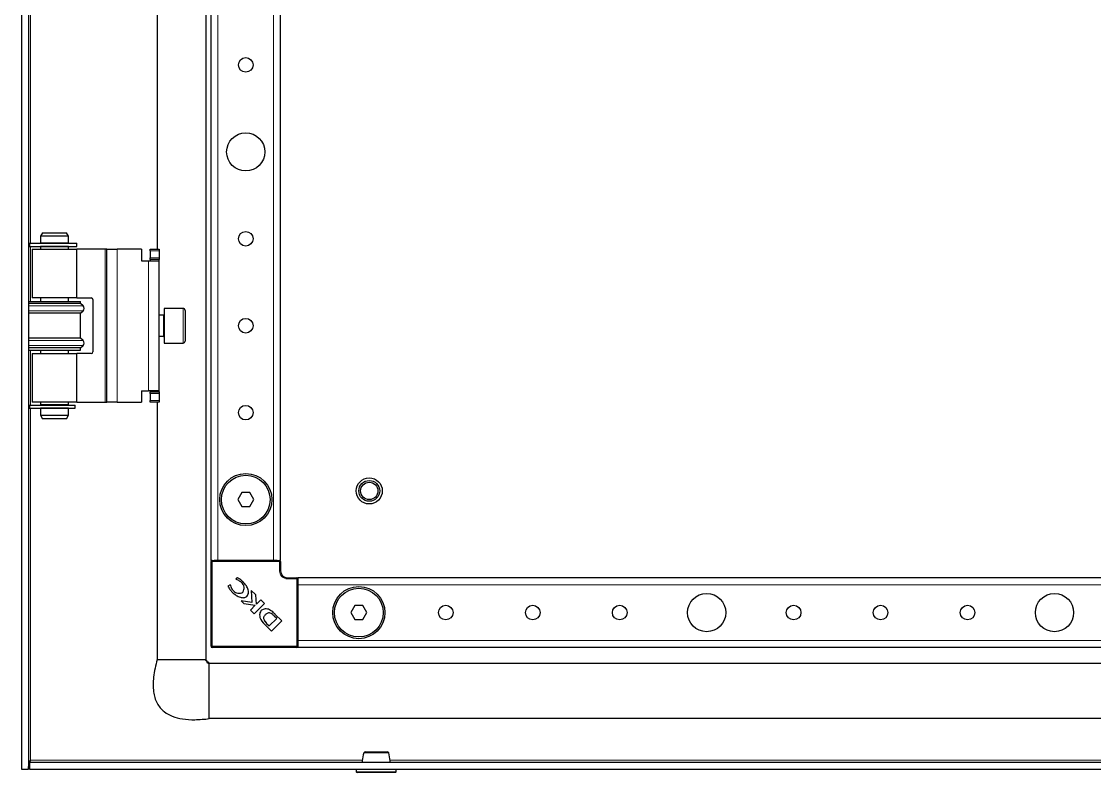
# Model space of a CAD drawing. Header units: millimetres. Extents: x -1385 to 3358, y -2404 to 1219.
# Drawn here: x -1041.1 to -732.6, y -1553.3 to -1337.3 of the extents above; entities that cross this region are included whole.
import ezdxf

# ---------------------------------------------------------------- set-up
doc = ezdxf.new("R2010")
doc.units = ezdxf.units.MM

msp = doc.modelspace()

# ---------------------------------------------------------------- linework, layer by layer
at = {"color": 7, "linetype": 'Continuous', "lineweight": 25}
for p, q in [((-1041.09, 602.68), (-1041.09, -1552.32)), ((-1039.09, 602.68), (-1039.09, -1552.32)), ((-988.09, 571.18), (-988.09, -1520.82)), ((-986.59, -1492.32), (-986.59, 542.68)), ((-966.59, -1492.32), (-966.59, 542.68)), ((-1002.09, -771.82), (-1002.09, -1402.82)), ((-1035.01, -1398.07), (-1035.59, -1399.07)), ((-1035.59, -1399.07), (-1035.59, -1401.07)), ((-1032.12, -1399.07), (-1035.59, -1399.07)), ((-1035.01, -1398.07), (-1032.04, -1398.07)), ((-1027.59, -1399.07), (-1032.12, -1399.07)), ((-1032.04, -1398.07), (-1028.16, -1398.07)), ((-1027.59, -1399.07), (-1028.16, -1398.07)), ((-1027.59, -1401.07), (-1027.59, -1399.07)), ((-1038.74, -1401.12), (-1038.74, -1402.02)), ((-1038.74, -1401.12), (-1025.27, -1401.12)), ((-1038.74, -1402.02), (-1025.27, -1402.02)), ((-1038.04, -1402.82), (-1038.04, -1416.82)), ((-1038.04, -1402.82), (-1025.14, -1402.82)), ((-1027.59, -1401.07), (-1035.59, -1401.07)), ((-1035.59, -1402.07), (-1035.59, -1402.82)), ((-1027.59, -1402.07), (-1035.59, -1402.07)), ((-1035.09, -1401.07), (-1035.09, -1401.12)), ((-1035.09, -1402.02), (-1035.09, -1402.07)), ((-1028.09, -1401.12), (-1028.09, -1401.07)), ((-1028.09, -1402.07), (-1028.09, -1402.02)), ((-1027.59, -1402.82), (-1027.59, -1402.07)), ((-1025.27, -1401.12), (-1025.21, -1401.12)), ((-1025.27, -1402.02), (-1025.21, -1402.02)), ((-1025.21, -1402.02), (-1025.21, -1401.12)), ((-1025.14, -1416.82), (-1025.14, -1402.82)), ((-1017.04, -1402.82), (-1025.14, -1402.82)), ((-1016.54, -1402.82), (-1017.04, -1402.82)), ((-1016.54, -1402.82), (-1013.54, -1402.82)), ((-1016.54, -1446.82), (-1016.54, -1402.82)), ((-1006.54, -1402.82), (-1013.54, -1402.82)), ((-1006.54, -1402.82), (-1006.54, -1406.12)), ((-1004.04, -1402.82), (-1001.54, -1402.82)), ((-1004.04, -1403.32), (-1004.04, -1402.82)), ((-1004.04, -1403.32), (-1004.04, -1405.32)), ((-1001.54, -1402.82), (-1001.54, -1403.32)), ((-1001.54, -1403.32), (-1001.54, -1405.32)), ((-1006.54, -1406.12), (-1004.54, -1406.12)), ((-1004.54, -1406.12), (-1001.54, -1406.12)), ((-1004.04, -1405.82), (-1004.04, -1405.32)), ((-1001.54, -1405.82), (-1004.04, -1405.82)), ((-1004.04, -1405.82), (-1004.04, -1406.12)), ((-1001.54, -1405.32), (-1001.54, -1405.82)), ((-1001.54, -1406.12), (-1001.54, -1405.82)), ((-1001.54, -1443.52), (-1001.54, -1406.12)), ((-1039.09, -1417.82), (-1024.09, -1417.82)), ((-1024.09, -1418.42), (-1039.09, -1418.42)), ((-1025.14, -1416.82), (-1038.04, -1416.82)), ((-1035.59, -1416.82), (-1035.59, -1417.82)), ((-1027.59, -1417.82), (-1027.59, -1416.82)), ((-1025.14, -1416.82), (-1021.04, -1416.82)), ((-1024.09, -1418.42), (-1024.09, -1417.82)), ((-1023.39, -1419.1), (-1024.09, -1418.42)), ((-1020.54, -1417.32), (-1020.54, -1432.32)), ((-1024.09, -1421.22), (-1039.09, -1421.22)), ((-1024.09, -1421.22), (-1023.39, -1420.53)), ((-1024.09, -1428.42), (-1024.09, -1421.22)), ((-1000.29, -1421.82), (-1001.54, -1421.82)), ((-994.64, -1419.82), (-1000.04, -1419.82)), ((-1000.04, -1419.82), (-1000.04, -1424.82)), ((-994.04, -1420.42), (-994.04, -1424.82)), ((-1000.04, -1424.82), (-1000.04, -1429.82)), ((-994.04, -1424.82), (-994.04, -1429.22)), ((-1001.54, -1427.82), (-1000.29, -1427.82)), ((-1024.09, -1428.42), (-1039.09, -1428.42)), ((-1024.09, -1431.22), (-1039.09, -1431.22)), ((-1023.39, -1429.1), (-1024.09, -1428.42)), ((-1024.09, -1431.22), (-1023.39, -1430.53)), ((-1024.09, -1431.82), (-1024.09, -1431.22)), ((-1000.04, -1429.82), (-994.64, -1429.82)), ((-1039.09, -1431.82), (-1024.09, -1431.82)), ((-1038.04, -1432.82), (-1038.04, -1446.82)), ((-1038.04, -1432.82), (-1025.14, -1432.82)), ((-1035.59, -1431.82), (-1035.59, -1432.82)), ((-1027.59, -1432.82), (-1027.59, -1431.82)), ((-1025.14, -1446.82), (-1025.14, -1432.82)), ((-1021.04, -1432.82), (-1025.14, -1432.82)), ((-1006.54, -1443.52), (-1004.54, -1443.52)), ((-1006.54, -1443.52), (-1006.54, -1446.82)), ((-1001.54, -1443.52), (-1004.54, -1443.52)), ((-1004.04, -1443.52), (-1004.04, -1443.82)), ((-1004.04, -1443.82), (-1001.54, -1443.82)), ((-1004.04, -1444.32), (-1004.04, -1443.82)), ((-1001.54, -1443.82), (-1001.54, -1443.52)), ((-1001.54, -1443.82), (-1001.54, -1444.32)), ((-1025.14, -1446.82), (-1038.04, -1446.82)), ((-1035.59, -1446.82), (-1035.59, -1447.57)), ((-1027.59, -1447.57), (-1027.59, -1446.82)), ((-1025.14, -1446.82), (-1017.04, -1446.82)), ((-1017.04, -1446.82), (-1016.54, -1446.82)), ((-1013.54, -1446.82), (-1016.54, -1446.82)), ((-1013.54, -1446.82), (-1006.54, -1446.82)), ((-1004.04, -1444.32), (-1004.04, -1446.32)), ((-1004.04, -1446.82), (-1004.04, -1446.32)), ((-1001.54, -1446.82), (-1004.04, -1446.82)), ((-1002.09, -1446.82), (-1002.09, -1520.82)), ((-1001.54, -1444.32), (-1001.54, -1446.32)), ((-1001.54, -1446.32), (-1001.54, -1446.82)), ((-1038.74, -1447.62), (-1038.74, -1448.52)), ((-1038.74, -1447.62), (-1025.75, -1447.62)), ((-1038.74, -1448.52), (-1025.75, -1448.52)), ((-1027.59, -1447.57), (-1035.59, -1447.57)), ((-1035.59, -1448.57), (-1035.59, -1450.57)), ((-1027.59, -1448.57), (-1035.59, -1448.57)), ((-1035.09, -1447.57), (-1035.09, -1447.62)), ((-1035.09, -1448.52), (-1035.09, -1448.57)), ((-1028.09, -1447.62), (-1028.09, -1447.57)), ((-1028.09, -1448.57), (-1028.09, -1448.52)), ((-1027.59, -1450.57), (-1027.59, -1448.57)), ((-1025.75, -1447.62), (-1025.66, -1447.62)), ((-1025.75, -1448.52), (-1025.66, -1448.52)), ((-1025.66, -1448.52), (-1025.66, -1447.62)), ((-1025.66, -1447.62), (-1025.64, -1447.62)), ((-1025.66, -1448.52), (-1025.64, -1448.52)), ((-1025.64, -1448.52), (-1025.64, -1447.62)), ((-1035.59, -1450.57), (-1035.01, -1451.57)), ((-1035.59, -1450.57), (-1027.59, -1450.57)), ((-1028.16, -1451.57), (-1035.01, -1451.57)), ((-1028.16, -1451.57), (-1027.59, -1450.57)), ((-977.74, -1472.82), (-978.89, -1474.82)), ((-975.43, -1472.82), (-977.74, -1472.82)), ((-974.28, -1474.82), (-975.43, -1472.82)), ((-978.89, -1474.82), (-977.74, -1476.82)), ((-977.74, -1476.82), (-975.43, -1476.82)), ((-975.43, -1476.82), (-974.28, -1474.82)), ((-986.29, -1492.32), (-986.59, -1492.32)), ((-986.59, -1517.02), (-986.59, -1492.62)), ((-986.29, -1492.32), (-985.64, -1492.32)), ((-984.59, -1492.32), (-985.64, -1492.32)), ((-968.59, -1492.32), (-984.59, -1492.32)), ((-967.53, -1492.32), (-968.59, -1492.32)), ((-967.53, -1492.32), (-966.89, -1492.32)), ((-966.59, -1492.32), (-966.89, -1492.32)), ((-966.59, -1492.62), (-966.59, -1495.32)), ((-978.96, -1497.32), (-979.47, -1497.57)), ((-979.47, -1497.57), (-979.36, -1497.68)), ((-964.59, -1497.32), (-961.89, -1497.32)), ((-581.59, -1497.32), (-961.59, -1497.32)), ((-961.59, -1497.32), (-961.59, -1497.62)), ((-961.59, -1497.62), (-961.59, -1498.26)), ((-961.59, -1498.26), (-961.59, -1499.32)), ((-961.59, -1499.32), (-961.59, -1515.32)), ((-981.04, -1499.38), (-981.73, -1499.71)), ((-980.9, -1499.52), (-981.04, -1499.38)), ((-975, -1500.95), (-974.82, -1504.42)), ((-973.71, -1502.23), (-975, -1500.95)), ((-973.54, -1504.89), (-973.71, -1502.23)), ((-977.92, -1503.95), (-977.12, -1504.74)), ((-974.82, -1504.42), (-977.92, -1503.95)), ((-977.12, -1504.74), (-973.85, -1505.23)), ((-973.85, -1505.23), (-975.24, -1506.62)), ((-974.2, -1507.67), (-971.24, -1504.71)), ((-972.29, -1503.65), (-973.54, -1504.89)), ((-971.24, -1504.71), (-972.29, -1503.65)), ((-945.24, -1505.32), (-946.39, -1507.32)), ((-942.93, -1505.32), (-945.24, -1505.32)), ((-941.78, -1507.32), (-942.93, -1505.32)), ((-975.24, -1506.62), (-974.2, -1507.67)), ((-967.71, -1508.97), (-968.39, -1508.31)), ((-968.12, -1507.82), (-968.14, -1507.8)), ((-966.23, -1509.71), (-968.12, -1507.82)), ((-946.39, -1507.32), (-945.24, -1509.32)), ((-942.93, -1509.32), (-941.78, -1507.32)), ((-971.18, -1510.68), (-969.19, -1512.67)), ((-970.64, -1510.43), (-969.89, -1511.15)), ((-969.89, -1511.15), (-967.71, -1508.97)), ((-969.19, -1512.67), (-966.23, -1509.71)), ((-945.24, -1509.32), (-942.93, -1509.32)), ((-961.89, -1517.32), (-986.29, -1517.32)), ((-961.59, -1515.32), (-961.59, -1516.37)), ((-961.59, -1516.37), (-961.59, -1517.02)), ((-961.59, -1517.02), (-961.59, -1517.32)), ((-581.59, -1517.32), (-961.59, -1517.32)), ((-987.09, -1521.82), (-580.99, -1521.82)), ((-454.09, -1537.82), (-987.09, -1537.82)), ((-1038.79, -1550.32), (-1038.79, -1552.32)), ((-1038.79, -1550.32), (-448.39, -1550.32)), ((-1038.68, -1550.32), (-1038.49, -1549.72)), ((-1041.09, -1552.32), (-1039.09, -1552.32)), ((-1038.79, -1552.32), (-448.39, -1552.32)), ((-944.84, -1552.32), (-944.84, -1553.07)), ((-942.09, -1553.32), (-944.59, -1553.32)), ((-933.59, -1553.32), (-942.09, -1553.32)), ((-933.34, -1553.07), (-933.34, -1552.32))]:
    msp.add_line(p, q, dxfattribs=at)
at = {"color": 8, "linetype": 'Continuous', "lineweight": 18}
for p, q in [((-984.59, -1492.32), (-984.59, 542.68)), ((-968.59, -1492.32), (-968.59, 542.68)), ((-1038.49, -1401.12), (-1038.49, -773.52)), ((-1038.49, -1417.82), (-1038.49, -1402.02)), ((-1025.27, -1401.12), (-1025.27, -1402.02)), ((-1017.04, -1402.82), (-1017.04, -1446.82)), ((-1013.54, -1446.82), (-1013.54, -1402.82)), ((-1001.54, -1403.32), (-1004.04, -1403.32)), ((-1004.54, -1443.52), (-1004.54, -1406.12)), ((-1004.04, -1405.32), (-1001.54, -1405.32)), ((-1023.39, -1419.1), (-1039.09, -1419.1)), ((-1023.39, -1420.53), (-1039.09, -1420.53)), ((-1000.29, -1427.82), (-1000.29, -1421.82)), ((-994.64, -1424.82), (-994.64, -1419.82)), ((-994.64, -1429.82), (-994.64, -1424.82)), ((-1023.39, -1429.1), (-1039.09, -1429.1)), ((-1023.39, -1430.53), (-1039.09, -1430.53)), ((-1038.49, -1447.62), (-1038.49, -1431.82)), ((-1001.54, -1444.32), (-1004.04, -1444.32)), ((-1004.04, -1446.32), (-1001.54, -1446.32)), ((-1038.49, -1549.72), (-1038.49, -1448.52)), ((-1025.75, -1447.62), (-1025.75, -1448.52)), ((-986.59, -1492.62), (-986.29, -1492.62)), ((-986.29, -1492.32), (-986.29, -1492.62)), ((-986.29, -1492.62), (-986.29, -1517.02)), ((-966.89, -1492.62), (-986.29, -1492.62)), ((-966.89, -1492.32), (-966.89, -1492.62)), ((-966.89, -1495.32), (-966.89, -1492.62)), ((-966.89, -1492.62), (-966.59, -1492.62)), ((-966.59, -1495.32), (-966.89, -1495.32)), ((-964.59, -1497.32), (-964.59, -1497.62)), ((-961.89, -1497.62), (-964.59, -1497.62)), ((-961.89, -1497.32), (-961.89, -1497.62)), ((-961.89, -1517.02), (-961.89, -1497.62)), ((-961.89, -1497.62), (-961.59, -1497.62)), ((-581.59, -1499.32), (-961.59, -1499.32)), ((-986.29, -1517.02), (-986.59, -1517.02)), ((-986.29, -1517.02), (-961.89, -1517.02)), ((-986.29, -1517.02), (-986.29, -1517.32)), ((-961.89, -1517.02), (-961.89, -1517.32)), ((-961.89, -1517.02), (-961.59, -1517.02)), ((-581.59, -1515.32), (-961.59, -1515.32)), ((-943.06, -1549.72), (-1038.49, -1549.72)), ((-552.06, -1549.72), (-935.11, -1549.72)), ((-944.84, -1553.07), (-942.23, -1553.07)), ((-942.23, -1553.07), (-933.34, -1553.07))]:
    msp.add_line(p, q, dxfattribs=at)
at = {"color": 7, "linetype": 'Continuous', "lineweight": 25}
for centre, radius in [((-976.59, -1349.82), 2.1), ((-976.59, -1374.82), 5.5), ((-976.59, -1399.82), 2.1), ((-976.59, -1424.82), 2.1), ((-976.59, -1449.82), 2.1), ((-976.59, -1474.82), 7.5), ((-976.59, -1474.82), 7), ((-941.09, -1472.32), 3.75), ((-941.09, -1472.32), 3), ((-941.09, -1472.32), 2.5), ((-944.09, -1507.32), 7.5), ((-944.09, -1507.32), 7), ((-844.09, -1507.32), 5.5), ((-744.09, -1507.32), 5.5), ((-919.09, -1507.32), 2.1), ((-894.09, -1507.32), 2.1), ((-869.09, -1507.32), 2.1), ((-819.09, -1507.32), 2.1), ((-794.09, -1507.32), 2.1), ((-769.09, -1507.32), 2.1)]:
    msp.add_circle(centre, radius, dxfattribs=at)
for centre, radius, start, end in [((-1024.09, -1419.82), 1, 314.427, 45.573), ((-1021.04, -1417.32), 0.5, 0, 90), ((-1000.29, -1421.57), 0.25, 270, 360), ((-994.64, -1420.42), 0.6, 0, 90), ((-1000.29, -1428.07), 0.25, 0, 90), ((-1024.09, -1429.82), 1, 314.427, 45.573), ((-994.64, -1429.22), 0.6, 270, 0), ((-1021.04, -1432.32), 0.5, 270, 0), ((-986.29, -1492.62), 0.3, 90, 180), ((-966.89, -1492.62), 0.3, 0, 90), ((-964.59, -1495.32), 2, 180, 270), ((-978.99, -1500.24), 1.94, 323.3097, 52.3464), ((-961.89, -1497.62), 0.3, 0, 90), ((-978.59, -1499.81), 1.97, 218.454, 305.887), ((-967.98, -1507.02), 4.87, 200.3445, 228.7777), ((-966.16, -1506.24), 6.12, 216.9888, 223.0744), ((-986.29, -1517.02), 0.3, 180, 270), ((-961.89, -1517.02), 0.3, 270, 0), ((-942.2, -1547.82), 0.5, 89.9637, 164.834), ((-935.97, -1547.82), 0.5, 15.2465, 90.046), ((-944.59, -1553.07), 0.25, 180, 270), ((-933.59, -1553.07), 0.25, 270, 0)]:
    msp.add_arc(centre, radius, start, end, dxfattribs=at)
at = {"color": 8, "linetype": 'Continuous', "lineweight": 18}
msp.add_arc((-964.59, -1495.32), 2.3, 180, 270, dxfattribs=at)
at = {"color": 7, "linetype": 'Continuous', "lineweight": 25}
for points, knots in [([(-979.36, -1497.68), (-979.05, -1497.82), (-978.47, -1498.09), (-978.01, -1498.51), (-977.81, -1498.71)], [0, 0, 0, 0, 0.547643, 1, 1, 1, 1]), ([(-977.45, -1498.42), (-977.71, -1498.18), (-978.18, -1497.75), (-978.73, -1497.45), (-978.96, -1497.32)], [0, 0, 0, 0, 0.577653, 1, 1, 1, 1]), ([(-976.33, -1502.65), (-976.19, -1502.49), (-975.91, -1502.15), (-975.74, -1501.46), (-975.87, -1500.58), (-976.44, -1499.51), (-977.08, -1498.82), (-977.45, -1498.42)], [0, 0, 0, 0, 0.130532, 0.266031, 0.423997, 0.666819, 1, 1, 1, 1]), ([(-981.73, -1499.71), (-981.55, -1500.05), (-981.21, -1500.68), (-980.72, -1501.21), (-980.49, -1501.45)], [0, 0, 0, 0, 0.5368, 1, 1, 1, 1]), ([(-980.13, -1501.03), (-980.35, -1500.77), (-980.73, -1500.33), (-980.85, -1499.76), (-980.9, -1499.52)], [0, 0, 0, 0, 0.579608, 1, 1, 1, 1]), ([(-980.49, -1501.45), (-980.12, -1501.78), (-979.42, -1502.39), (-978.25, -1502.94), (-977.31, -1503.08), (-976.67, -1502.93), (-976.44, -1502.74), (-976.33, -1502.65)], [0, 0, 0, 0, 0.315674, 0.58952, 0.813199, 0.909026, 1, 1, 1, 1]), ([(-969.47, -1506.67), (-969.67, -1506.56), (-970.06, -1506.35), (-970.69, -1506.24), (-971.29, -1506.27), (-971.82, -1506.48), (-972.26, -1506.84), (-972.55, -1507.35), (-972.67, -1508.01), (-972.58, -1508.46), (-972.54, -1508.71)], [0, 0, 0, 0, 0.138091, 0.265455, 0.384013, 0.496103, 0.605759, 0.71979, 0.847662, 1, 1, 1, 1]), ([(-970.97, -1507.94), (-971.06, -1508.04), (-971.23, -1508.21), (-971.41, -1508.49), (-971.5, -1508.76), (-971.5, -1509.09), (-971.34, -1509.49), (-971.16, -1509.77), (-971.06, -1509.93)], [0, 0, 0, 0, 0.176808, 0.319231, 0.43938, 0.552395, 0.749205, 1, 1, 1, 1]), ([(-968.39, -1508.31), (-968.59, -1508.12), (-968.96, -1507.77), (-969.5, -1507.44), (-969.95, -1507.38), (-970.29, -1507.45), (-970.64, -1507.64), (-970.85, -1507.83), (-970.97, -1507.94)], [0, 0, 0, 0, 0.274676, 0.503042, 0.607381, 0.716579, 0.843412, 1, 1, 1, 1]), ([(-968.63, -1507.35), (-968.77, -1507.21), (-969.04, -1506.97), (-969.34, -1506.76), (-969.47, -1506.67)], [0, 0, 0, 0, 0.55183, 1, 1, 1, 1]), ([(-968.14, -1507.8), (-968.22, -1507.73), (-968.38, -1507.57), (-968.54, -1507.42), (-968.63, -1507.35)], [0, 0, 0, 0, 0.486421, 1, 1, 1, 1]), ([(-1002.09, -1520.82), (-1002.49, -1522.5), (-1003.23, -1525.54), (-1003.32, -1529.85), (-1002.35, -1533.4), (-1000.3, -1535.85), (-997.66, -1537.28), (-994.64, -1538.02), (-991.04, -1538.22), (-988.47, -1537.96), (-987.09, -1537.82)], [0, 0, 0, 0, 0.176067, 0.318225, 0.435596, 0.543482, 0.633889, 0.737152, 0.858183, 1, 1, 1, 1]), ([(-989.06, -1520.82), (-988.77, -1520.82), (-988.31, -1520.82), (-988.23, -1520.82), (-988.2, -1520.82)], [0, 0, 0, 0, 0.649139, 1, 1, 1, 1]), ([(-987.09, -1521.98), (-987.19, -1521.97), (-987.32, -1521.95), (-987.48, -1521.88), (-987.56, -1521.82), (-987.62, -1521.76), (-987.66, -1521.68), (-987.69, -1521.61), (-987.76, -1521.44), (-987.92, -1521.36), (-988.07, -1521.13), (-988.1, -1520.93), (-988.12, -1520.82)], [0, 0, 0, 0, 0.146823, 0.202041, 0.247643, 0.28691, 0.323569, 0.360785, 0.40083, 0.628513, 0.79432, 1, 1, 1, 1]), ([(-987.09, -1521.82), (-987.31, -1521.67), (-987.71, -1521.4), (-987.97, -1521), (-988.09, -1520.82)], [0, 0, 0, 0, 0.556114, 1, 1, 1, 1]), ([(-987.09, -1537.82), (-987.09, -1537.79), (-987.09, -1537.73), (-987.09, -1537.08), (-987.09, -1535.62), (-987.09, -1533.43), (-987.09, -1531.43), (-987.09, -1529.82), (-987.09, -1528.21), (-987.09, -1526.21), (-987.09, -1524.03), (-987.09, -1522.52), (-987.09, -1522.12), (-987.09, -1521.98)], [0, 0, 0, 0, 0.069165, 0.1363, 0.267291, 0.398282, 0.465417, 0.534583, 0.603748, 0.670883, 0.801874, 0.932865, 1, 1, 1, 1]), ([(-942.67, -1547.67), (-942.86, -1548.41), (-943.09, -1549.27), (-943.1, -1550.19), (-943.11, -1550.32)], [0, 0, 0, 0, 0.85815, 1, 1, 1, 1]), ([(-942.16, -1547.32), (-942.17, -1547.32), (-942.21, -1547.32), (-941.93, -1547.32), (-941.41, -1547.32), (-940.7, -1547.32), (-939.84, -1547.32), (-938.78, -1547.32), (-937.75, -1547.32), (-936.87, -1547.32), (-936.26, -1547.32), (-935.96, -1547.32), (-936, -1547.32), (-936.01, -1547.32)], [0, 0, 0, 0, 0.03384, 0.141254, 0.248698, 0.315774, 0.423314, 0.530846, 0.63821, 0.745706, 0.853372, 0.960917, 1, 1, 1, 1]), ([(-935.06, -1550.32), (-935.07, -1550.19), (-935.09, -1549.27), (-935.31, -1548.41), (-935.5, -1547.67)], [0, 0, 0, 0, 0.14185, 1, 1, 1, 1]), ([(-1039.09, -1552.32), (-1039.06, -1551.88), (-1039.02, -1551.32), (-1038.83, -1550.76), (-1038.79, -1550.64)], [0, 0, 0, 0, 0.773459, 1, 1, 1, 1])]:
    msp.add_open_spline(points, degree=3, knots=knots, dxfattribs=at)
for points in [[(-1002.09, -1520.82), (-1002.04, -1520.82), (-1001.96, -1520.82), (-1001.39, -1520.82), (-1001.11, -1520.82)], [(-1001.11, -1520.82), (-1000.78, -1520.82), (-1000.11, -1520.82), (-999.14, -1520.82), (-998.65, -1520.82)], [(-998.65, -1520.82), (-998.09, -1520.82), (-996.97, -1520.82), (-995.71, -1520.82), (-995.09, -1520.82)], [(-995.09, -1520.82), (-994.46, -1520.82), (-993.2, -1520.82), (-992.08, -1520.82), (-991.52, -1520.82)], [(-991.52, -1520.82), (-991.03, -1520.82), (-990.06, -1520.82), (-989.4, -1520.82), (-989.06, -1520.82)], [(-1038.49, -1549.72), (-1038.51, -1549.8), (-1038.56, -1549.95), (-1038.64, -1550.15), (-1038.71, -1550.29), (-1038.76, -1550.31), (-1038.79, -1550.32)]]:
    msp.add_open_spline(points, degree=3, dxfattribs=at)
at = {"color": 8, "linetype": 'Continuous', "lineweight": 18}
msp.add_open_spline([(-935.54, -1547.69), (-935.52, -1547.69), (-935.48, -1547.69), (-935.82, -1547.69), (-936.53, -1547.69), (-937.55, -1547.69), (-938.73, -1547.69), (-939.96, -1547.69), (-940.95, -1547.69), (-941.78, -1547.69), (-942.38, -1547.69), (-942.7, -1547.69), (-942.65, -1547.69), (-942.64, -1547.69)], degree=3, knots=[0, 0, 0, 0, 0.038891, 0.14638, 0.253973, 0.361383, 0.468681, 0.576165, 0.683665, 0.750707, 0.858068, 0.965424, 1, 1, 1, 1], dxfattribs=at)

doc.saveas('drawing.dxf')
